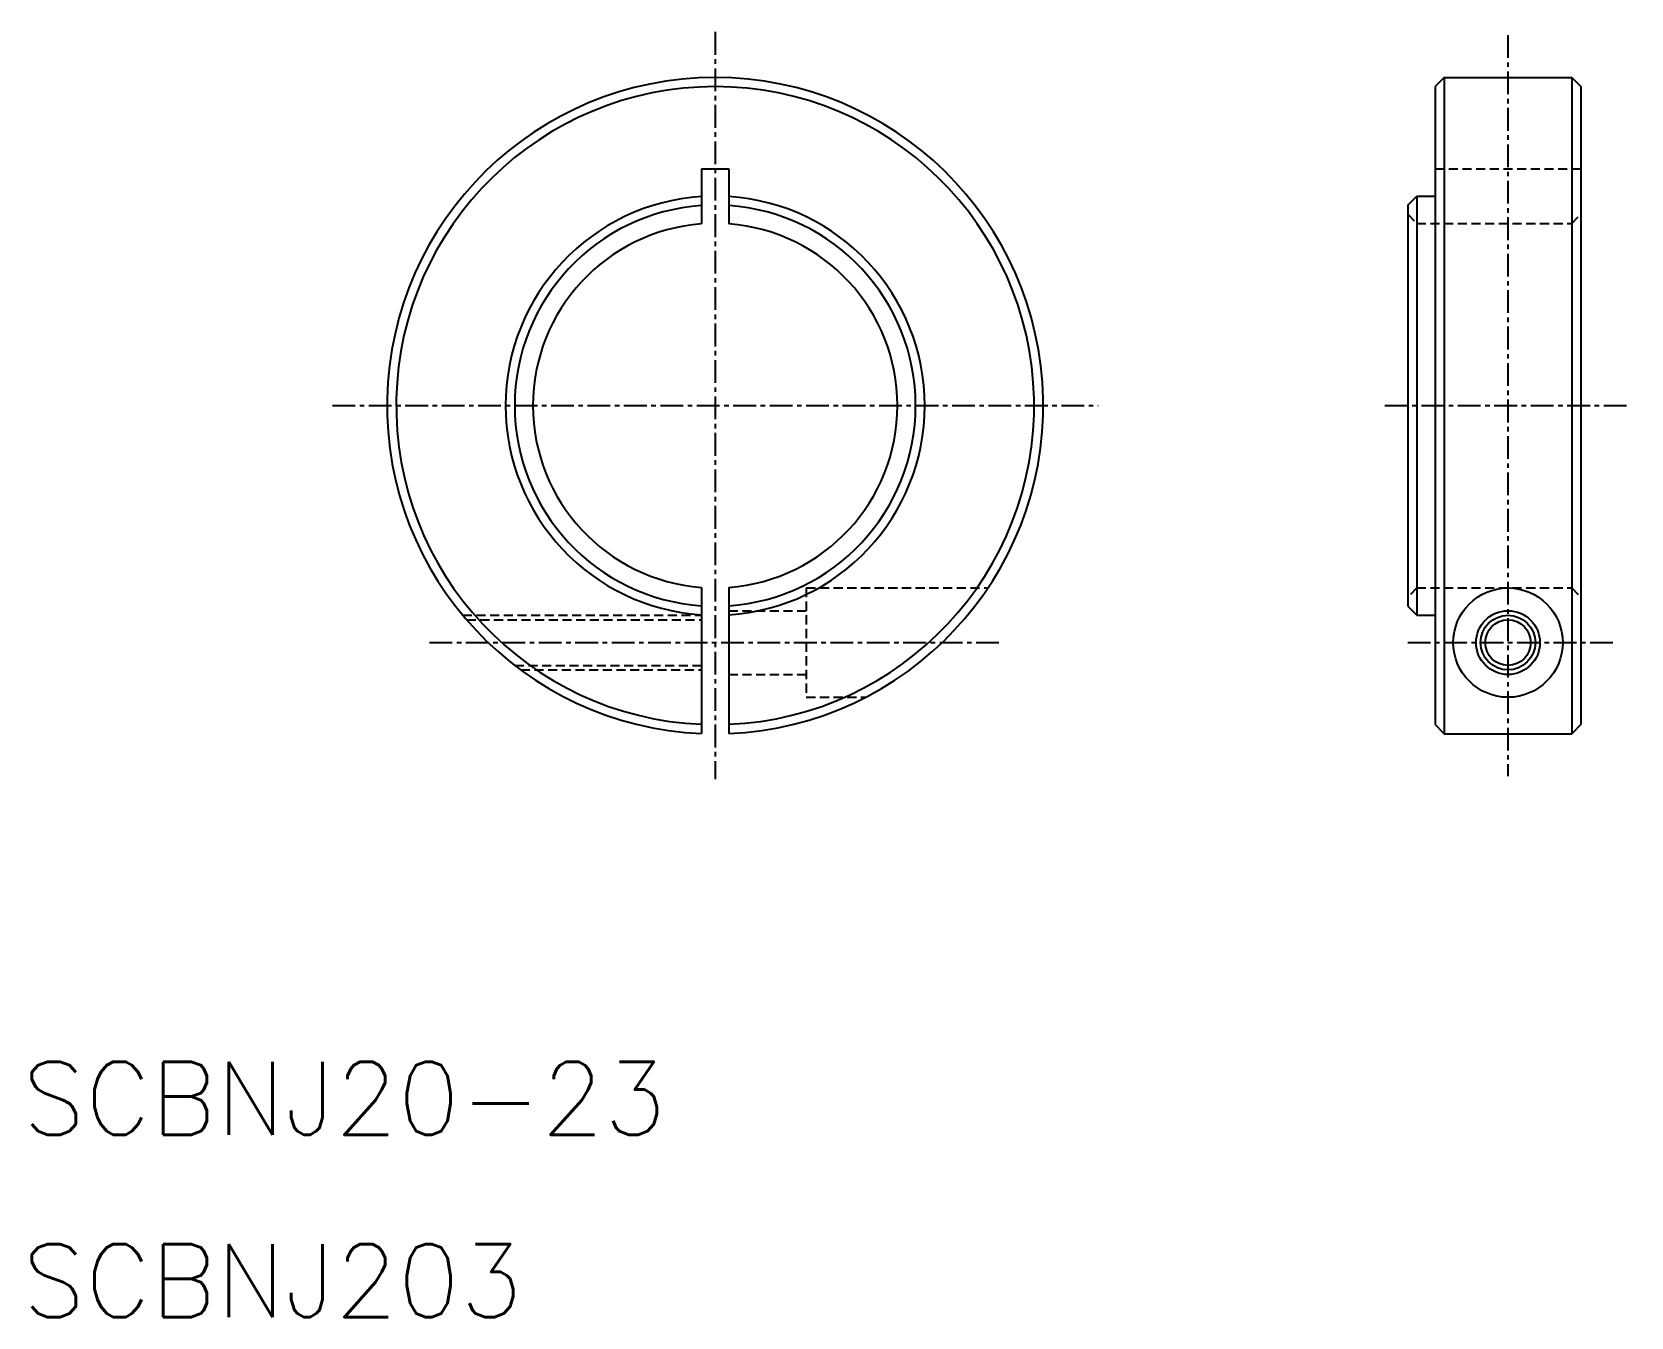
# Model space of a CAD drawing. Extents: x 10.5 to 98.3, y 10 to 80.5.
import ezdxf

# ---------------------------------------------------------------- set-up
doc = ezdxf.new("R2010")
doc.units = 0
doc.linetypes.add('CENTER', pattern=[2, 1.25, -0.25, 0.25, -0.25])
doc.linetypes.add('DASHED', pattern=[0.75, 0.5, -0.25])
doc.layers.get('0').update_dxf_attribs({"linetype": 'CONTINUOUS'})
doc.layers.add('CENTER', color=1, linetype='CENTER')
doc.styles.get("Standard").update_dxf_attribs({"font": 'txt.shx', "bigfont": 'bigfont.shx'})

msp = doc.modelspace()

# ---------------------------------------------------------------- linework, layer by layer
at = {"color": 7, "linetype": 'CONTINUOUS'}
for p, q in [((88, 78), (87.5, 77.5)), ((87.5, 77.5), (87.5, 42.5)), ((88, 78), (88, 42)), ((88, 78), (95, 78)), ((95, 78), (95, 42)), ((95, 78), (95.5, 77.5)), ((95.5, 77.5), (95.5, 42.5)), ((47.25, 73), (47.25, 69.972)), ((47.25, 73), (48.75, 73)), ((48.75, 73), (48.75, 69.972)), ((86, 71), (86.5, 71.5)), ((86.5, 71.5), (86.5, 48.5)), ((86.5, 71.5), (87.5, 71.5)), ((86, 71), (86, 49)), ((87.5, 60), (87.5, 60)), ((47.25, 50.028), (47.25, 42.016)), ((48.75, 50.028), (48.75, 42.016)), ((86, 49), (86.5, 48.5)), ((86.5, 48.5), (87.5, 48.5)), ((87.5, 42.5), (88, 42)), ((95, 42), (95.5, 42.5)), ((88, 42), (95, 42))]:
    msp.add_line(p, q, dxfattribs=at)
at = {"color": 3, "linetype": 'DASHED'}
for p, q in [((87.5, 73), (95.5, 73)), ((86, 70.5), (86.5, 70)), ((95, 70), (95.5, 70.5)), ((86.5, 70), (95, 70)), ((53, 50), (62.967, 50)), ((53, 50), (53, 44)), ((86.5, 50), (86, 49.5)), ((86.5, 50), (95, 50)), ((95, 50), (95.5, 49.5)), ((34.153, 48.5), (47.25, 48.5)), ((48.75, 48.75), (53, 48.75)), ((34.364, 48.25), (47.25, 48.25)), ((37.003, 45.75), (47.25, 45.75)), ((37.335, 45.5), (47.25, 45.5)), ((48.75, 45.25), (53, 45.25)), ((53, 44), (56.246, 44))]:
    msp.add_line(p, q, dxfattribs=at)
at = {"color": 7, "linetype": 'CONTINUOUS'}
for radius in [3, 1.75, 1.25]:
    msp.add_circle((91.5, 47), radius, dxfattribs=at)
at = {"color": 3, "linetype": 'CONTINUOUS'}
msp.add_circle((91.5, 47), 1.5, dxfattribs=at)
at = {"color": 7, "linetype": 'CONTINUOUS'}
for radius, start, end in [(18, 272.38802, 267.61198), (17.5, 272.45629, 267.54371), (11.5, 93.73934, 266.26066), (11.5, 273.73934, 86.26066), (11, 93.90956, 266.09044), (11, 273.90956, 86.09044), (10, 94.30122, 265.69878), (10, 274.30122, 85.69878)]:
    msp.add_arc((48, 60), radius, start, end, dxfattribs=at)
at = {"layer": 'CENTER', "color": 1, "linetype": 'CENTER'}
for p, q in [((48, 80.5), (48, 39.5)), ((91.5, 80.333), (91.5, 39.667)), ((26.994, 60), (69.006, 60)), ((84.75, 60), (98.25, 60)), ((32.322, 47), (63.678, 47)), ((86, 47), (97.5, 47))]:
    msp.add_line(p, q, dxfattribs=at)

# ---------------------------------------------------------------- texts
at = {"color": 7, "linetype": 'CONTINUOUS'}
for s, p in [('SCBNJ20-23', (10, 20)), ('SCBNJ203', (10, 10))]:
    msp.add_text(s, height=4, dxfattribs=at).set_placement(p)

doc.saveas('drawing.dxf')
